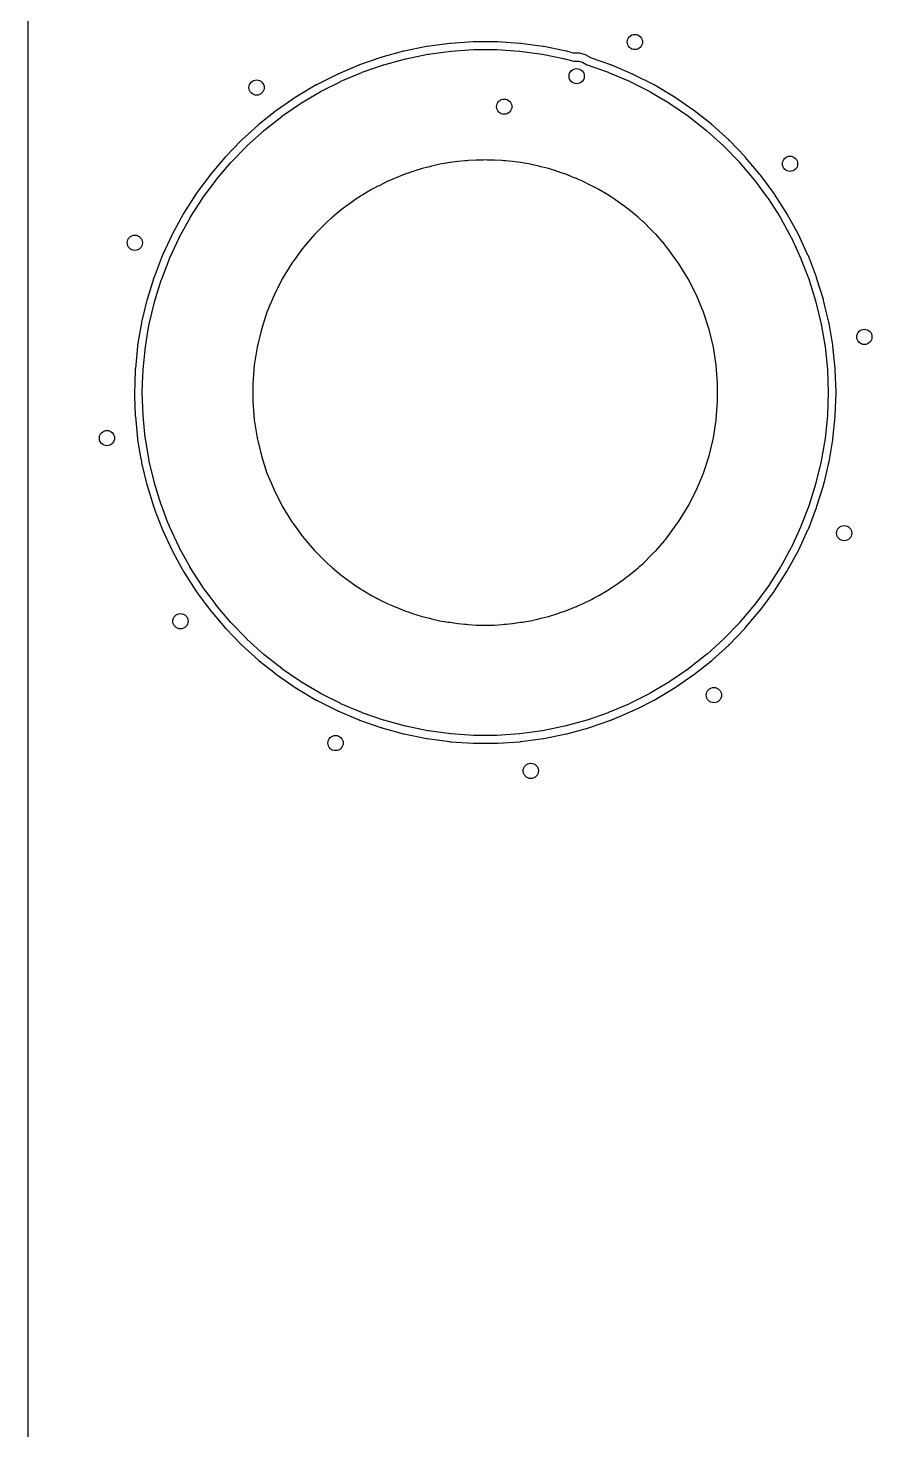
# Model space of a CAD drawing. Header units: inches. Extents: x 0.79 to 7.64, y -5.35 to -0.98.
# Drawn here: x 0.787 to 1.659, y -3.906 to -2.458 of the extents above; entities that cross this region are included whole.
import ezdxf

# ---------------------------------------------------------------- set-up
doc = ezdxf.new("R2010")
doc.units = ezdxf.units.IN
doc.header["$MEASUREMENT"] = 0
doc.layers.add('BLACK', color=250, linetype='CONTINUOUS')

msp = doc.modelspace()

# ---------------------------------------------------------------- linework, layer by layer
at = {"layer": 'BLACK', "linetype": 'CONTINUOUS'}
for p, q in [((0.7874, -2.8345), (0.7874, -2.426)), ((1.2231, -2.4741), (1.2, -2.4772)), ((1.2234, -2.4741), (1.2231, -2.4741)), ((1.2237, -2.474), (1.2234, -2.4741)), ((1.2234, -2.4741), (1.2234, -2.4741)), ((1.224, -2.474), (1.2237, -2.474)), ((1.2237, -2.474), (1.2237, -2.474)), ((1.2237, -2.474), (1.2237, -2.474)), ((1.2473, -2.4725), (1.224, -2.474)), ((1.2475, -2.4724), (1.2473, -2.4725)), ((1.2476, -2.4724), (1.2475, -2.4724)), ((1.2479, -2.4724), (1.2476, -2.4724)), ((1.2476, -2.4724), (1.2476, -2.4724)), ((1.2482, -2.4724), (1.2479, -2.4724)), ((1.2715, -2.4724), (1.2482, -2.4724)), ((1.2482, -2.4724), (1.2482, -2.4724)), ((1.2718, -2.4724), (1.2715, -2.4724)), ((1.2715, -2.4724), (1.2715, -2.4724)), ((1.2721, -2.4724), (1.2718, -2.4724)), ((1.2722, -2.4724), (1.2721, -2.4724)), ((1.2721, -2.4724), (1.2721, -2.4724)), ((1.2724, -2.4725), (1.2722, -2.4724)), ((1.2957, -2.474), (1.2724, -2.4725)), ((1.296, -2.474), (1.2957, -2.474)), ((1.2963, -2.4741), (1.296, -2.474)), ((1.2964, -2.4741), (1.2963, -2.4741)), ((1.2965, -2.4741), (1.2964, -2.4741)), ((1.3116, -2.4761), (1.2965, -2.4741)), ((1.3197, -2.4772), (1.3116, -2.4761)), ((1.1521, -2.4886), (1.13, -2.4963)), ((1.1523, -2.4885), (1.1521, -2.4886)), ((1.1526, -2.4885), (1.1523, -2.4885)), ((1.1529, -2.4884), (1.1526, -2.4885)), ((1.1754, -2.4822), (1.1529, -2.4884)), ((1.155, -2.4962), (1.1775, -2.49)), ((1.1757, -2.4821), (1.1754, -2.4822)), ((1.176, -2.4821), (1.1757, -2.4821)), ((1.1762, -2.482), (1.176, -2.4821)), ((1.1762, -2.482), (1.1762, -2.482)), ((1.1762, -2.482), (1.1762, -2.482)), ((1.1991, -2.4774), (1.1762, -2.482)), ((1.1762, -2.482), (1.1762, -2.482)), ((1.1775, -2.49), (1.1779, -2.4899)), ((1.1779, -2.4899), (1.2007, -2.4853)), ((1.1994, -2.4773), (1.1991, -2.4774)), ((1.1997, -2.4773), (1.1994, -2.4773)), ((1.2, -2.4772), (1.1997, -2.4773)), ((1.2007, -2.4853), (1.2011, -2.4852)), ((1.2011, -2.4852), (1.2242, -2.4821)), ((1.2242, -2.4821), (1.2245, -2.4821)), ((1.2245, -2.4821), (1.2478, -2.4805)), ((1.2478, -2.4805), (1.2482, -2.4805)), ((1.2482, -2.4805), (1.2715, -2.4805)), ((1.2715, -2.4805), (1.2718, -2.4805)), ((1.2718, -2.4805), (1.2951, -2.4821)), ((1.2951, -2.4821), (1.2955, -2.4821)), ((1.2955, -2.4821), (1.3186, -2.4852)), ((1.3186, -2.4852), (1.3189, -2.4853)), ((1.3189, -2.4853), (1.3408, -2.4897)), ((1.32, -2.4773), (1.3197, -2.4772)), ((1.3203, -2.4773), (1.32, -2.4773)), ((1.32, -2.4773), (1.32, -2.4773)), ((1.32, -2.4773), (1.32, -2.4773)), ((1.3205, -2.4774), (1.3203, -2.4773)), ((1.3205, -2.4774), (1.3205, -2.4774)), ((1.3205, -2.4774), (1.3205, -2.4774)), ((1.3434, -2.482), (1.3205, -2.4774)), ((1.3408, -2.4897), (1.3418, -2.4899)), ((1.3418, -2.4899), (1.3421, -2.49)), ((1.3421, -2.49), (1.3513, -2.4925)), ((1.3437, -2.4821), (1.3434, -2.482)), ((1.344, -2.4821), (1.3437, -2.4821)), ((1.3437, -2.4821), (1.3437, -2.4821)), ((1.3437, -2.4821), (1.3437, -2.4821)), ((1.3443, -2.4822), (1.344, -2.4821)), ((1.344, -2.4821), (1.344, -2.4821)), ((1.3485, -2.4834), (1.3443, -2.4822)), ((1.3512, -2.4841), (1.3485, -2.4834)), ((1.3522, -2.4842), (1.3512, -2.4841)), ((1.3574, -2.4842), (1.3522, -2.4842)), ((1.3635, -2.4858), (1.3574, -2.4842)), ((1.3574, -2.4842), (1.3574, -2.4842)), ((1.3688, -2.489), (1.3635, -2.4858)), ((1.369, -2.489), (1.3688, -2.489)), ((1.3688, -2.489), (1.3688, -2.489)), ((1.3696, -2.4893), (1.369, -2.489)), ((1.3897, -2.4963), (1.3696, -2.4893)), ((1.1292, -2.4966), (1.1077, -2.5057)), ((1.1108, -2.5132), (1.1323, -2.5041)), ((1.1294, -2.4965), (1.1292, -2.4966)), ((1.1297, -2.4964), (1.1294, -2.4965)), ((1.13, -2.4963), (1.1297, -2.4964)), ((1.1323, -2.5041), (1.1326, -2.5039)), ((1.1326, -2.5039), (1.1547, -2.4963)), ((1.1547, -2.4963), (1.155, -2.4962)), ((1.3513, -2.4925), (1.3523, -2.4923)), ((1.3523, -2.4923), (1.3564, -2.4923)), ((1.3564, -2.4923), (1.3604, -2.4933)), ((1.3604, -2.4933), (1.3639, -2.4954)), ((1.3639, -2.4954), (1.3647, -2.4962)), ((1.3647, -2.4962), (1.365, -2.4963)), ((1.365, -2.4963), (1.387, -2.5039)), ((1.387, -2.5039), (1.3873, -2.5041)), ((1.3873, -2.5041), (1.4088, -2.5132)), ((1.3899, -2.4964), (1.3897, -2.4963)), ((1.3902, -2.4965), (1.3899, -2.4964)), ((1.3905, -2.4966), (1.3902, -2.4965)), ((1.412, -2.5057), (1.3905, -2.4966)), ((1.0853, -2.517), (1.0652, -2.5289)), ((1.0855, -2.5169), (1.0853, -2.517)), ((1.0858, -2.5167), (1.0855, -2.5169)), ((1.0861, -2.5166), (1.0858, -2.5167)), ((1.1069, -2.5061), (1.0861, -2.5166)), ((1.0897, -2.5238), (1.1105, -2.5133)), ((1.1071, -2.506), (1.1069, -2.5061)), ((1.1074, -2.5058), (1.1071, -2.506)), ((1.1077, -2.5057), (1.1074, -2.5058)), ((1.1105, -2.5133), (1.1108, -2.5132)), ((1.4088, -2.5132), (1.4091, -2.5133)), ((1.4091, -2.5133), (1.43, -2.5238)), ((1.4122, -2.5058), (1.412, -2.5057)), ((1.4125, -2.506), (1.4122, -2.5058)), ((1.4128, -2.5061), (1.4125, -2.506)), ((1.4336, -2.5166), (1.4128, -2.5061)), ((1.4339, -2.5167), (1.4336, -2.5166)), ((1.4342, -2.5169), (1.4339, -2.5167)), ((1.4344, -2.517), (1.4342, -2.5169)), ((1.4545, -2.5289), (1.4344, -2.517)), ((1.0645, -2.5294), (1.0452, -2.5426)), ((1.0647, -2.5293), (1.0645, -2.5294)), ((1.065, -2.5291), (1.0647, -2.5293)), ((1.0652, -2.5289), (1.065, -2.5291)), ((1.0693, -2.5359), (1.0894, -2.524)), ((1.0894, -2.524), (1.0897, -2.5238)), ((1.43, -2.5238), (1.4303, -2.524)), ((1.4303, -2.524), (1.4504, -2.5359)), ((1.4547, -2.5291), (1.4545, -2.5289)), ((1.455, -2.5293), (1.4547, -2.5291)), ((1.4552, -2.5294), (1.455, -2.5293)), ((1.455, -2.5293), (1.455, -2.5293)), ((1.4745, -2.5426), (1.4552, -2.5294)), ((1.0445, -2.5431), (1.0262, -2.5576)), ((1.0447, -2.543), (1.0445, -2.5431)), ((1.045, -2.5428), (1.0447, -2.543)), ((1.0452, -2.5426), (1.045, -2.5428)), ((1.0498, -2.5493), (1.069, -2.5361)), ((1.069, -2.5361), (1.0693, -2.5359)), ((1.4504, -2.5359), (1.4506, -2.5361)), ((1.4506, -2.5361), (1.4699, -2.5493)), ((1.4747, -2.5428), (1.4745, -2.5426)), ((1.475, -2.543), (1.4747, -2.5428)), ((1.4747, -2.5428), (1.4747, -2.5428)), ((1.4752, -2.5431), (1.475, -2.543)), ((1.475, -2.543), (1.475, -2.543)), ((1.4935, -2.5576), (1.4752, -2.5431)), ((1.4752, -2.5431), (1.4752, -2.5431)), ((1.0255, -2.5582), (1.0082, -2.5738)), ((1.0257, -2.558), (1.0255, -2.5582)), ((1.0259, -2.5578), (1.0257, -2.558)), ((1.026, -2.5578), (1.0259, -2.5578)), ((1.0262, -2.5576), (1.026, -2.5578)), ((1.026, -2.5578), (1.026, -2.5578)), ((1.026, -2.5578), (1.026, -2.5578)), ((1.0312, -2.564), (1.0495, -2.5495)), ((1.0495, -2.5495), (1.0498, -2.5493)), ((1.4699, -2.5493), (1.4702, -2.5495)), ((1.4702, -2.5495), (1.4885, -2.564)), ((1.4937, -2.5578), (1.4935, -2.5576)), ((1.4935, -2.5576), (1.4935, -2.5576)), ((1.494, -2.558), (1.4937, -2.5578)), ((1.4942, -2.5582), (1.494, -2.558)), ((1.494, -2.558), (1.494, -2.558)), ((1.5115, -2.5738), (1.4942, -2.5582)), ((1.4942, -2.5582), (1.4942, -2.5582)), ((1.4942, -2.5582), (1.4942, -2.5582)), ((1.0076, -2.5744), (0.9913, -2.5912)), ((1.0078, -2.5742), (1.0076, -2.5744)), ((1.008, -2.574), (1.0078, -2.5742)), ((1.0082, -2.5738), (1.008, -2.574)), ((1.0136, -2.5798), (1.031, -2.5642)), ((1.031, -2.5642), (1.0312, -2.564)), ((1.4885, -2.564), (1.4887, -2.5642)), ((1.4887, -2.5642), (1.506, -2.5798)), ((1.5117, -2.574), (1.5115, -2.5738)), ((1.5115, -2.5738), (1.5115, -2.5738)), ((1.5115, -2.5738), (1.5115, -2.5738)), ((1.5119, -2.5742), (1.5117, -2.574)), ((1.5117, -2.574), (1.5117, -2.574)), ((1.5121, -2.5744), (1.5119, -2.5742)), ((1.5283, -2.5912), (1.5121, -2.5744)), ((1.5121, -2.5744), (1.5121, -2.5744)), ((1.5121, -2.5744), (1.5121, -2.5744)), ((0.9908, -2.5919), (0.9757, -2.6097)), ((0.9909, -2.5917), (0.9908, -2.5919)), ((0.9912, -2.5914), (0.9909, -2.5917)), ((0.9913, -2.5912), (0.9912, -2.5914)), ((0.9972, -2.5968), (1.0134, -2.5801)), ((1.0134, -2.5801), (1.0136, -2.5798)), ((1.506, -2.5798), (1.5063, -2.5801)), ((1.5063, -2.5801), (1.5225, -2.5968)), ((1.5285, -2.5914), (1.5283, -2.5912)), ((1.5283, -2.5912), (1.5283, -2.5912)), ((1.5287, -2.5917), (1.5285, -2.5914)), ((1.5289, -2.5919), (1.5287, -2.5917)), ((1.5287, -2.5917), (1.5287, -2.5917)), ((1.544, -2.6097), (1.5289, -2.5919)), ((0.9819, -2.6149), (0.9969, -2.5971)), ((0.9969, -2.5971), (0.9972, -2.5968)), ((1.1858, -2.6062), (1.1838, -2.6068)), ((1.1859, -2.6061), (1.1858, -2.6062)), ((1.1946, -2.6033), (1.1859, -2.6061)), ((1.1859, -2.6061), (1.1859, -2.6061)), ((1.2007, -2.6018), (1.1946, -2.6033)), ((1.2008, -2.6018), (1.2007, -2.6018)), ((1.2007, -2.6018), (1.2007, -2.6018)), ((1.2023, -2.6014), (1.2008, -2.6018)), ((1.2044, -2.6009), (1.2023, -2.6014)), ((1.2045, -2.6009), (1.2044, -2.6009)), ((1.213, -2.5989), (1.2045, -2.6009)), ((1.2045, -2.6009), (1.2045, -2.6009)), ((1.2195, -2.5979), (1.213, -2.5989)), ((1.2196, -2.5978), (1.2195, -2.5979)), ((1.2213, -2.5975), (1.2196, -2.5978)), ((1.2234, -2.5972), (1.2213, -2.5975)), ((1.2235, -2.5972), (1.2234, -2.5972)), ((1.2316, -2.5959), (1.2235, -2.5972)), ((1.2235, -2.5972), (1.2235, -2.5972)), ((1.2386, -2.5954), (1.2316, -2.5959)), ((1.2316, -2.5959), (1.2316, -2.5959)), ((1.2387, -2.5954), (1.2386, -2.5954)), ((1.2405, -2.5952), (1.2387, -2.5954)), ((1.2425, -2.5951), (1.2405, -2.5952)), ((1.2426, -2.5951), (1.2425, -2.5951)), ((1.2504, -2.5945), (1.2426, -2.5951)), ((1.2426, -2.5951), (1.2426, -2.5951)), ((1.2579, -2.5945), (1.2504, -2.5945)), ((1.2598, -2.5944), (1.2579, -2.5945)), ((1.2618, -2.5945), (1.2598, -2.5944)), ((1.2693, -2.5945), (1.2618, -2.5945)), ((1.2771, -2.5951), (1.2693, -2.5945)), ((1.2693, -2.5945), (1.2693, -2.5945)), ((1.2772, -2.5951), (1.2771, -2.5951)), ((1.2792, -2.5952), (1.2772, -2.5951)), ((1.281, -2.5954), (1.2792, -2.5952)), ((1.2811, -2.5954), (1.281, -2.5954)), ((1.2881, -2.5959), (1.2811, -2.5954)), ((1.2962, -2.5972), (1.2881, -2.5959)), ((1.2881, -2.5959), (1.2881, -2.5959)), ((1.2963, -2.5972), (1.2962, -2.5972)), ((1.2962, -2.5972), (1.2962, -2.5972)), ((1.2984, -2.5975), (1.2963, -2.5972)), ((1.3001, -2.5978), (1.2984, -2.5975)), ((1.3002, -2.5979), (1.3001, -2.5978)), ((1.3067, -2.5989), (1.3002, -2.5979)), ((1.309, -2.5994), (1.3067, -2.5989)), ((1.3067, -2.5989), (1.3067, -2.5989)), ((1.3152, -2.6009), (1.309, -2.5994)), ((1.3173, -2.6014), (1.3152, -2.6009)), ((1.3152, -2.6009), (1.3152, -2.6009)), ((1.3152, -2.6009), (1.3152, -2.6009)), ((1.3189, -2.6018), (1.3173, -2.6014)), ((1.3251, -2.6033), (1.3189, -2.6018)), ((1.3338, -2.6061), (1.3251, -2.6033)), ((1.3251, -2.6033), (1.3251, -2.6033)), ((1.3251, -2.6033), (1.3251, -2.6033)), ((1.3338, -2.6062), (1.3338, -2.6061)), ((1.3338, -2.6061), (1.3338, -2.6061)), ((1.3359, -2.6068), (1.3338, -2.6062)), ((1.5225, -2.5968), (1.5227, -2.5971)), ((1.5227, -2.5971), (1.5378, -2.6149)), ((0.9752, -2.6104), (0.9613, -2.6292)), ((0.9678, -2.634), (0.9817, -2.6152)), ((0.9753, -2.6102), (0.9752, -2.6104)), ((0.9755, -2.6099), (0.9753, -2.6102)), ((0.9757, -2.6097), (0.9755, -2.6099)), ((0.9817, -2.6152), (0.9819, -2.6149)), ((1.1501, -2.621), (1.1482, -2.6219)), ((1.1502, -2.621), (1.1501, -2.621)), ((1.1592, -2.6164), (1.1502, -2.621)), ((1.1596, -2.6162), (1.1592, -2.6164)), ((1.1592, -2.6164), (1.1592, -2.6164)), ((1.1592, -2.6164), (1.1592, -2.6164)), ((1.1644, -2.6142), (1.1596, -2.6162)), ((1.1645, -2.6142), (1.1644, -2.6142)), ((1.1644, -2.6142), (1.1644, -2.6142)), ((1.1657, -2.6136), (1.1645, -2.6142)), ((1.1677, -2.6128), (1.1657, -2.6136)), ((1.1678, -2.6128), (1.1677, -2.6128)), ((1.1766, -2.6091), (1.1678, -2.6128)), ((1.1678, -2.6128), (1.1678, -2.6128)), ((1.1823, -2.6073), (1.1766, -2.6091)), ((1.1766, -2.6091), (1.1766, -2.6091)), ((1.1824, -2.6073), (1.1823, -2.6073)), ((1.1823, -2.6073), (1.1823, -2.6073)), ((1.1838, -2.6068), (1.1824, -2.6073)), ((1.3373, -2.6073), (1.3359, -2.6068)), ((1.3374, -2.6073), (1.3373, -2.6073)), ((1.343, -2.6091), (1.3374, -2.6073)), ((1.3374, -2.6073), (1.3374, -2.6073)), ((1.3519, -2.6128), (1.343, -2.6091)), ((1.343, -2.6091), (1.343, -2.6091)), ((1.352, -2.6128), (1.3519, -2.6128)), ((1.3519, -2.6128), (1.3519, -2.6128)), ((1.354, -2.6136), (1.352, -2.6128)), ((1.3552, -2.6142), (1.354, -2.6136)), ((1.3553, -2.6142), (1.3552, -2.6142)), ((1.3605, -2.6164), (1.3553, -2.6142)), ((1.3553, -2.6142), (1.3553, -2.6142)), ((1.3696, -2.621), (1.3605, -2.6164)), ((1.3605, -2.6164), (1.3605, -2.6164)), ((1.3715, -2.6219), (1.3696, -2.621)), ((1.5378, -2.6149), (1.538, -2.6152)), ((1.538, -2.6152), (1.5506, -2.6322)), ((1.5441, -2.6099), (1.544, -2.6097)), ((1.5442, -2.6099), (1.5441, -2.6099)), ((1.5444, -2.6102), (1.5442, -2.6099)), ((1.5445, -2.6104), (1.5444, -2.6102)), ((1.5584, -2.6292), (1.5445, -2.6104)), ((1.5445, -2.6104), (1.5445, -2.6104)), ((0.9608, -2.6299), (0.9482, -2.6496)), ((0.9551, -2.6539), (0.9676, -2.6343)), ((0.961, -2.6297), (0.9608, -2.6299)), ((0.9611, -2.6294), (0.961, -2.6297)), ((0.9613, -2.6292), (0.9611, -2.6294)), ((0.9676, -2.6343), (0.9678, -2.634)), ((1.1263, -2.6348), (1.1233, -2.637)), ((1.1305, -2.6322), (1.1263, -2.6348)), ((1.1263, -2.6348), (1.1263, -2.6348)), ((1.1263, -2.6348), (1.1263, -2.6348)), ((1.1306, -2.6321), (1.1305, -2.6322)), ((1.1314, -2.6316), (1.1306, -2.6321)), ((1.1332, -2.6306), (1.1314, -2.6316)), ((1.1333, -2.6305), (1.1332, -2.6306)), ((1.1424, -2.6249), (1.1333, -2.6305)), ((1.1333, -2.6305), (1.1333, -2.6305)), ((1.1471, -2.6225), (1.1424, -2.6249)), ((1.1472, -2.6225), (1.1471, -2.6225)), ((1.1471, -2.6225), (1.1471, -2.6225)), ((1.1482, -2.6219), (1.1472, -2.6225)), ((1.3725, -2.6225), (1.3715, -2.6219)), ((1.3726, -2.6225), (1.3725, -2.6225)), ((1.3773, -2.6249), (1.3726, -2.6225)), ((1.3864, -2.6305), (1.3773, -2.6249)), ((1.3773, -2.6249), (1.3773, -2.6249)), ((1.3773, -2.6249), (1.3773, -2.6249)), ((1.3773, -2.6249), (1.3773, -2.6249)), ((1.3865, -2.6306), (1.3864, -2.6305)), ((1.3883, -2.6316), (1.3865, -2.6306)), ((1.3891, -2.6321), (1.3883, -2.6316)), ((1.3892, -2.6322), (1.3891, -2.6321)), ((1.3934, -2.6348), (1.3892, -2.6322)), ((1.4025, -2.6414), (1.3934, -2.6348)), ((1.3934, -2.6348), (1.3934, -2.6348)), ((1.3934, -2.6348), (1.3934, -2.6348)), ((1.5506, -2.6322), (1.5519, -2.634)), ((1.5519, -2.634), (1.5521, -2.6343)), ((1.5521, -2.6343), (1.5645, -2.6537)), ((1.5585, -2.6294), (1.5584, -2.6292)), ((1.5587, -2.6296), (1.5585, -2.6294)), ((1.5587, -2.6297), (1.5587, -2.6296)), ((1.5589, -2.6299), (1.5587, -2.6297)), ((1.5714, -2.6496), (1.5589, -2.6299)), ((1.5589, -2.6299), (1.5589, -2.6299)), ((0.9481, -2.6498), (0.9479, -2.6501)), ((0.9482, -2.6496), (0.9481, -2.6498)), ((1.111, -2.6459), (1.1019, -2.6537)), ((1.1148, -2.6432), (1.111, -2.6459)), ((1.111, -2.6459), (1.111, -2.6459)), ((1.1149, -2.6431), (1.1148, -2.6432)), ((1.1148, -2.6432), (1.1148, -2.6432)), ((1.1155, -2.6426), (1.1149, -2.6431)), ((1.1171, -2.6415), (1.1155, -2.6426)), ((1.1233, -2.637), (1.1171, -2.6414)), ((1.1171, -2.6414), (1.1171, -2.6415)), ((1.4026, -2.6415), (1.4025, -2.6414)), ((1.4025, -2.6414), (1.4025, -2.6414)), ((1.4042, -2.6426), (1.4026, -2.6415)), ((1.4048, -2.6431), (1.4042, -2.6426)), ((1.4049, -2.6432), (1.4048, -2.6431)), ((1.4086, -2.6459), (1.4049, -2.6432)), ((1.4178, -2.6537), (1.4086, -2.6459)), ((1.4086, -2.6459), (1.4086, -2.6459)), ((1.4086, -2.6459), (1.4086, -2.6459)), ((1.5716, -2.6498), (1.5714, -2.6496)), ((1.5714, -2.6496), (1.5714, -2.6496)), ((1.5717, -2.6501), (1.5716, -2.6498)), ((0.9478, -2.6503), (0.9366, -2.6708)), ((0.9437, -2.6747), (0.9549, -2.6542)), ((0.9479, -2.6501), (0.9478, -2.6503)), ((0.9549, -2.6542), (0.9551, -2.6539)), ((1.0967, -2.6581), (1.0876, -2.6672)), ((1.0999, -2.6554), (1.0967, -2.6581)), ((1.1001, -2.6553), (1.0999, -2.6554)), ((1.0999, -2.6554), (1.0999, -2.6554)), ((1.1005, -2.6548), (1.1001, -2.6553)), ((1.1019, -2.6537), (1.1005, -2.6548)), ((1.1019, -2.6537), (1.1019, -2.6537)), ((1.1019, -2.6537), (1.1019, -2.6537)), ((1.4192, -2.6548), (1.4178, -2.6537)), ((1.4178, -2.6537), (1.4178, -2.6537)), ((1.4178, -2.6537), (1.4178, -2.6537)), ((1.4196, -2.6553), (1.4192, -2.6548)), ((1.4197, -2.6554), (1.4196, -2.6553)), ((1.4228, -2.658), (1.4197, -2.6554)), ((1.423, -2.6581), (1.4228, -2.658)), ((1.4321, -2.6672), (1.423, -2.6581)), ((1.423, -2.6581), (1.423, -2.6581)), ((1.5645, -2.6537), (1.5646, -2.6539)), ((1.5646, -2.6539), (1.5648, -2.6542)), ((1.5648, -2.6542), (1.5743, -2.6715)), ((1.5719, -2.6503), (1.5717, -2.6501)), ((1.5831, -2.6708), (1.5719, -2.6503)), ((0.9362, -2.6716), (0.9264, -2.6928)), ((0.9337, -2.6962), (0.9435, -2.675)), ((0.9363, -2.6713), (0.9362, -2.6716)), ((0.9365, -2.671), (0.9363, -2.6713)), ((0.9366, -2.6708), (0.9365, -2.671)), ((0.9435, -2.675), (0.9437, -2.6747)), ((1.0833, -2.6715), (1.0745, -2.6819)), ((1.0861, -2.6687), (1.0833, -2.6715)), ((1.0833, -2.6715), (1.0833, -2.6715)), ((1.0863, -2.6686), (1.0861, -2.6687)), ((1.0861, -2.6687), (1.0861, -2.6687)), ((1.0866, -2.6682), (1.0863, -2.6686)), ((1.0876, -2.6672), (1.0866, -2.6682)), ((1.0876, -2.6672), (1.0876, -2.6672)), ((1.0876, -2.6672), (1.0876, -2.6672)), ((1.4331, -2.6682), (1.4321, -2.6672)), ((1.4334, -2.6686), (1.4331, -2.6682)), ((1.4363, -2.6715), (1.4334, -2.6686)), ((1.4453, -2.6819), (1.4363, -2.6715)), ((1.5743, -2.6715), (1.576, -2.6747)), ((1.576, -2.6747), (1.5762, -2.675)), ((1.5762, -2.675), (1.586, -2.6962)), ((1.5832, -2.671), (1.5831, -2.6708)), ((1.5834, -2.6713), (1.5832, -2.671)), ((1.5832, -2.671), (1.5832, -2.671)), ((1.5835, -2.6716), (1.5834, -2.6713)), ((1.5933, -2.6928), (1.5835, -2.6716)), ((0.9261, -2.6933), (0.926, -2.6936)), ((0.9262, -2.693), (0.9261, -2.6933)), ((0.9264, -2.6928), (0.9262, -2.693)), ((1.0711, -2.6858), (1.0624, -2.6978)), ((1.0735, -2.6831), (1.0711, -2.6858)), ((1.0736, -2.6829), (1.0735, -2.6831)), ((1.0735, -2.6831), (1.0735, -2.6831)), ((1.0737, -2.6827), (1.0736, -2.6829)), ((1.0744, -2.6819), (1.0737, -2.6827)), ((1.0745, -2.6819), (1.0744, -2.6819)), ((1.4459, -2.6827), (1.4453, -2.6819)), ((1.4461, -2.6829), (1.4459, -2.6827)), ((1.4462, -2.6831), (1.4461, -2.6829)), ((1.4486, -2.6858), (1.4462, -2.6831)), ((1.4573, -2.6978), (1.4486, -2.6858)), ((1.5934, -2.693), (1.5933, -2.6928)), ((1.5933, -2.6928), (1.5933, -2.6928)), ((1.5936, -2.6933), (1.5934, -2.693)), ((1.5937, -2.6936), (1.5936, -2.6933)), ((0.926, -2.6936), (0.9176, -2.7154)), ((0.9252, -2.7183), (0.9336, -2.6965)), ((0.9336, -2.6965), (0.9337, -2.6962)), ((1.06, -2.7011), (1.0501, -2.7172)), ((1.062, -2.6984), (1.06, -2.7011)), ((1.06, -2.7011), (1.06, -2.7011)), ((1.0621, -2.6983), (1.062, -2.6984)), ((1.0624, -2.6978), (1.0621, -2.6982)), ((1.0621, -2.6982), (1.0621, -2.6983)), ((1.0624, -2.6978), (1.0624, -2.6978)), ((1.4576, -2.6982), (1.4573, -2.6978)), ((1.4576, -2.6983), (1.4576, -2.6982)), ((1.4597, -2.7011), (1.4576, -2.6983)), ((1.4696, -2.7172), (1.4597, -2.7011)), ((1.4597, -2.7011), (1.4597, -2.7011)), ((1.4597, -2.7011), (1.4597, -2.7011)), ((1.586, -2.6962), (1.5861, -2.6965)), ((1.5861, -2.6965), (1.5945, -2.7183)), ((1.6021, -2.7154), (1.5937, -2.6936)), ((0.9173, -2.7162), (0.9104, -2.7385)), ((0.9174, -2.7159), (0.9173, -2.7162)), ((0.9175, -2.7156), (0.9174, -2.7159)), ((0.9176, -2.7154), (0.9175, -2.7156)), ((0.9181, -2.7409), (0.9251, -2.7186)), ((0.9251, -2.7186), (0.9252, -2.7183)), ((1.0501, -2.7172), (1.0416, -2.734)), ((1.0501, -2.7172), (1.0501, -2.7172)), ((1.4781, -2.734), (1.4696, -2.7172)), ((1.4696, -2.7172), (1.4696, -2.7172)), ((1.4696, -2.7172), (1.4696, -2.7172)), ((1.4696, -2.7172), (1.4696, -2.7172)), ((1.5945, -2.7183), (1.5946, -2.7186)), ((1.5946, -2.7186), (1.6015, -2.7409)), ((1.6021, -2.7155), (1.6021, -2.7154)), ((1.6022, -2.7156), (1.6021, -2.7155)), ((1.6023, -2.7159), (1.6022, -2.7156)), ((1.6023, -2.7162), (1.6023, -2.7159)), ((1.6023, -2.7159), (1.6023, -2.7159)), ((1.6023, -2.7159), (1.6023, -2.7159)), ((1.6093, -2.7385), (1.6023, -2.7162)), ((1.0416, -2.734), (1.0343, -2.7515)), ((1.4853, -2.7515), (1.4781, -2.734)), ((0.9102, -2.7393), (0.9048, -2.762)), ((0.9103, -2.7391), (0.9102, -2.7393)), ((0.9104, -2.7385), (0.9103, -2.7387)), ((0.9103, -2.7387), (0.9103, -2.7391)), ((0.9126, -2.7639), (0.9181, -2.7412)), ((0.9181, -2.7412), (0.9181, -2.7409)), ((1.6015, -2.7409), (1.6016, -2.7412)), ((1.6016, -2.7412), (1.607, -2.7639)), ((1.6093, -2.7387), (1.6093, -2.7385)), ((1.6094, -2.7391), (1.6093, -2.7387)), ((1.6095, -2.7393), (1.6094, -2.7391)), ((1.6119, -2.7495), (1.6095, -2.7393)), ((1.6149, -2.762), (1.6119, -2.7495)), ((0.9046, -2.7629), (0.9037, -2.7681)), ((0.9047, -2.7626), (0.9046, -2.7629)), ((0.9048, -2.762), (0.9047, -2.7623)), ((0.9047, -2.7623), (0.9047, -2.7626)), ((0.9117, -2.7694), (0.9126, -2.7642)), ((0.9126, -2.7642), (0.9126, -2.7639)), ((1.0343, -2.7515), (1.0285, -2.7694)), ((1.4912, -2.7694), (1.4853, -2.7515)), ((1.607, -2.7639), (1.6071, -2.7642)), ((1.6071, -2.7642), (1.611, -2.7873)), ((1.615, -2.7623), (1.6149, -2.762)), ((1.615, -2.7626), (1.615, -2.7623)), ((1.6151, -2.7629), (1.615, -2.7626)), ((1.619, -2.7859), (1.6151, -2.7629)), ((0.9037, -2.7681), (0.9007, -2.7859)), ((0.9037, -2.7681), (0.9037, -2.7681)), ((0.9087, -2.7873), (0.9117, -2.7694)), ((1.0285, -2.7694), (1.0241, -2.7878)), ((1.0285, -2.7694), (1.0285, -2.7694)), ((1.4956, -2.7878), (1.4912, -2.7694)), ((0.9006, -2.7868), (0.8994, -2.7986)), ((0.9007, -2.7862), (0.9006, -2.7865)), ((0.9006, -2.7865), (0.9006, -2.7868)), ((0.9007, -2.7859), (0.9007, -2.7862)), ((0.9007, -2.7862), (0.9007, -2.7862)), ((0.9007, -2.7862), (0.9007, -2.7862)), ((0.9063, -2.8108), (0.9087, -2.7876)), ((0.9087, -2.7876), (0.9087, -2.7873)), ((1.0241, -2.7878), (1.0211, -2.8064)), ((1.4985, -2.8064), (1.4956, -2.7878)), ((1.611, -2.7873), (1.611, -2.7876)), ((1.611, -2.7876), (1.6134, -2.8108)), ((1.619, -2.7862), (1.619, -2.7859)), ((1.619, -2.7865), (1.619, -2.7862)), ((1.6191, -2.7868), (1.619, -2.7865)), ((1.6214, -2.81), (1.6191, -2.7868)), ((0.8994, -2.7986), (0.8983, -2.81)), ((1.0211, -2.8064), (1.0197, -2.8252)), ((1.0211, -2.8064), (1.0211, -2.8064)), ((1.5, -2.8252), (1.4985, -2.8064)), ((0.8982, -2.8109), (0.8977, -2.8249)), ((0.8983, -2.81), (0.8982, -2.8103)), ((0.8982, -2.8103), (0.8982, -2.8106)), ((0.8982, -2.8106), (0.8982, -2.8106)), ((0.8982, -2.8106), (0.8982, -2.8109)), ((0.9058, -2.8252), (0.9063, -2.8111)), ((0.9063, -2.8111), (0.9063, -2.8108)), ((1.6134, -2.8108), (1.6134, -2.8111)), ((1.6134, -2.8111), (1.6142, -2.8345)), ((1.6214, -2.8103), (1.6214, -2.81)), ((1.6215, -2.8106), (1.6214, -2.8103)), ((1.6215, -2.8109), (1.6215, -2.8106)), ((1.6215, -2.8106), (1.6215, -2.8106)), ((1.6215, -2.8106), (1.6215, -2.8106)), ((1.6223, -2.8342), (1.6215, -2.8109)), ((0.7874, -4.8817), (0.7874, -2.8345)), ((0.8977, -2.8255), (0.8974, -2.8342)), ((0.8974, -2.8342), (0.8974, -2.8345)), ((0.8974, -2.8345), (0.8974, -2.8348)), ((0.8974, -2.8348), (0.8974, -2.8351)), ((0.8974, -2.8351), (0.8976, -2.8389)), ((0.8977, -2.8249), (0.8977, -2.8255)), ((0.8977, -2.8255), (0.8977, -2.8255)), ((0.9055, -2.8345), (0.9058, -2.8252)), ((0.9055, -2.8348), (0.9055, -2.8345)), ((0.9063, -2.8582), (0.9055, -2.8348)), ((1.0197, -2.8252), (1.0197, -2.8441)), ((1.5, -2.8441), (1.5, -2.8252)), ((1.6142, -2.8348), (1.6134, -2.8582)), ((1.6142, -2.8345), (1.6142, -2.8348)), ((1.6215, -2.8584), (1.6223, -2.8351)), ((1.6223, -2.8345), (1.6223, -2.8342)), ((1.6223, -2.8348), (1.6223, -2.8345)), ((1.6223, -2.8351), (1.6223, -2.8348)), ((0.8976, -2.8389), (0.8982, -2.8584)), ((1.0197, -2.8441), (1.0211, -2.8629)), ((1.4985, -2.8629), (1.5, -2.8441)), ((0.8982, -2.8584), (0.8982, -2.8587)), ((0.8982, -2.8587), (0.8982, -2.8587)), ((0.8982, -2.8587), (0.8982, -2.859)), ((0.8982, -2.859), (0.8983, -2.8593)), ((0.8983, -2.8593), (0.9006, -2.8825)), ((0.9063, -2.8585), (0.9063, -2.8582)), ((0.9086, -2.8815), (0.9063, -2.8585)), ((1.0211, -2.8629), (1.0211, -2.8629)), ((1.0211, -2.8629), (1.0241, -2.8815)), ((1.4956, -2.8815), (1.4985, -2.8629)), ((1.6134, -2.8585), (1.611, -2.8817)), ((1.6134, -2.8582), (1.6134, -2.8585)), ((1.6191, -2.8825), (1.6214, -2.8593)), ((1.6214, -2.859), (1.6215, -2.8587)), ((1.6214, -2.8593), (1.6214, -2.859)), ((1.6215, -2.8587), (1.6215, -2.8584)), ((0.9087, -2.8817), (0.9086, -2.8815)), ((1.0241, -2.8815), (1.0241, -2.8815)), ((1.0241, -2.8815), (1.0285, -2.8999)), ((1.4912, -2.8999), (1.4956, -2.8815)), ((0.9006, -2.8825), (0.9006, -2.8828)), ((0.9006, -2.8828), (0.9007, -2.8831)), ((0.9007, -2.8831), (0.9007, -2.8834)), ((0.9007, -2.8834), (0.9038, -2.9014)), ((0.9087, -2.882), (0.9087, -2.8817)), ((0.9126, -2.9051), (0.9087, -2.882)), ((1.611, -2.882), (1.6071, -2.9051)), ((1.611, -2.8817), (1.611, -2.882)), ((1.6151, -2.9064), (1.619, -2.8834)), ((1.619, -2.8828), (1.6191, -2.8825)), ((1.619, -2.8831), (1.619, -2.8828)), ((1.619, -2.8834), (1.619, -2.8831)), ((0.9038, -2.9014), (0.9045, -2.9059)), ((0.9045, -2.9059), (0.9046, -2.9064)), ((0.9046, -2.9064), (0.9047, -2.9067)), ((0.9047, -2.9067), (0.9047, -2.9067)), ((0.9047, -2.9067), (0.9047, -2.9069)), ((0.9047, -2.9069), (0.9047, -2.907)), ((0.9047, -2.907), (0.9048, -2.9073)), ((0.9048, -2.9073), (0.9102, -2.93)), ((0.9126, -2.9054), (0.9126, -2.9051)), ((0.9181, -2.9281), (0.9126, -2.9054)), ((1.0285, -2.8999), (1.0285, -2.8999)), ((1.0285, -2.8999), (1.0343, -2.9178)), ((1.4853, -2.9178), (1.4912, -2.8999)), ((1.607, -2.9054), (1.6016, -2.9281)), ((1.6071, -2.9051), (1.607, -2.9054)), ((1.6106, -2.9255), (1.6149, -2.9073)), ((1.6149, -2.9073), (1.615, -2.907)), ((1.615, -2.9067), (1.6151, -2.9064)), ((1.615, -2.907), (1.615, -2.9067)), ((1.0343, -2.9178), (1.0386, -2.9281)), ((1.4781, -2.9353), (1.4853, -2.9178)), ((0.9102, -2.93), (0.9103, -2.9302)), ((0.9103, -2.9302), (0.9103, -2.9306)), ((0.9103, -2.9306), (0.9104, -2.9308)), ((0.9104, -2.9308), (0.9173, -2.9531)), ((0.9181, -2.9284), (0.9181, -2.9281)), ((0.9251, -2.9507), (0.9181, -2.9284)), ((1.0386, -2.9281), (1.0416, -2.9353)), ((1.0416, -2.9353), (1.0494, -2.9507)), ((1.4696, -2.9521), (1.4781, -2.9353)), ((1.6015, -2.9284), (1.5946, -2.9507)), ((1.6016, -2.9281), (1.6015, -2.9284)), ((1.6023, -2.9531), (1.6093, -2.9308)), ((1.6093, -2.9306), (1.6094, -2.9302)), ((1.6093, -2.9308), (1.6093, -2.9306)), ((1.6094, -2.9302), (1.6095, -2.93)), ((1.6094, -2.9302), (1.6094, -2.9302)), ((1.6095, -2.93), (1.6106, -2.9255)), ((0.9173, -2.9531), (0.9174, -2.9532)), ((0.9174, -2.9532), (0.9174, -2.9534)), ((0.9174, -2.9534), (0.9175, -2.9537)), ((0.9175, -2.9537), (0.9176, -2.9539)), ((0.9176, -2.9539), (0.9185, -2.9562)), ((0.9252, -2.951), (0.9251, -2.9507)), ((0.9317, -2.9681), (0.9252, -2.951)), ((1.0494, -2.9507), (1.0501, -2.9521)), ((1.0501, -2.9521), (1.0501, -2.9521)), ((1.0501, -2.9521), (1.06, -2.9682)), ((1.4597, -2.9682), (1.4696, -2.9521)), ((1.5945, -2.951), (1.5861, -2.9728)), ((1.5946, -2.9507), (1.5945, -2.951)), ((1.6012, -2.9562), (1.6021, -2.9539)), ((1.6021, -2.9539), (1.6022, -2.9537)), ((1.6022, -2.9537), (1.6023, -2.9534)), ((1.6023, -2.9534), (1.6023, -2.9531)), ((0.9185, -2.9562), (0.9257, -2.9749)), ((0.9336, -2.9728), (0.9317, -2.9681)), ((1.06, -2.9682), (1.06, -2.9682)), ((1.06, -2.9682), (1.06, -2.9682)), ((1.06, -2.9682), (1.062, -2.971)), ((1.4576, -2.971), (1.4597, -2.9682)), ((1.5937, -2.9757), (1.6012, -2.9562)), ((0.9257, -2.9749), (0.926, -2.9757)), ((0.926, -2.9757), (0.9261, -2.976)), ((0.9261, -2.976), (0.9261, -2.976)), ((0.9261, -2.976), (0.9262, -2.9763)), ((0.9262, -2.9763), (0.9264, -2.9765)), ((0.9264, -2.9765), (0.9362, -2.9977)), ((0.9337, -2.9731), (0.9336, -2.9728)), ((0.9435, -2.9943), (0.9337, -2.9731)), ((1.062, -2.971), (1.0621, -2.971)), ((1.0621, -2.971), (1.0621, -2.9711)), ((1.0621, -2.9711), (1.0624, -2.9715)), ((1.0624, -2.9715), (1.0624, -2.9715)), ((1.0624, -2.9715), (1.0711, -2.9835)), ((1.4486, -2.9835), (1.4573, -2.9715)), ((1.4573, -2.9715), (1.4576, -2.9711)), ((1.4576, -2.9711), (1.4576, -2.971)), ((1.586, -2.9731), (1.5762, -2.9943)), ((1.5861, -2.9728), (1.586, -2.9731)), ((1.5888, -2.9864), (1.5933, -2.9765)), ((1.5933, -2.9765), (1.5934, -2.9763)), ((1.5933, -2.9765), (1.5933, -2.9765)), ((1.5934, -2.9763), (1.5936, -2.976)), ((1.5936, -2.976), (1.5937, -2.9757)), ((0.9437, -2.9946), (0.9435, -2.9943)), ((0.9549, -3.0151), (0.9437, -2.9946)), ((1.0711, -2.9835), (1.0711, -2.9835)), ((1.0711, -2.9835), (1.0735, -2.9862)), ((1.0735, -2.9862), (1.0736, -2.9864)), ((1.0736, -2.9864), (1.0737, -2.9866)), ((1.0737, -2.9866), (1.0744, -2.9874)), ((1.0744, -2.9874), (1.0833, -2.9978)), ((1.4363, -2.9978), (1.4453, -2.9874)), ((1.4453, -2.9874), (1.4459, -2.9866)), ((1.4459, -2.9866), (1.4461, -2.9864)), ((1.4461, -2.9864), (1.4486, -2.9835)), ((1.576, -2.9946), (1.5648, -3.0151)), ((1.5762, -2.9943), (1.576, -2.9946)), ((1.5835, -2.9977), (1.5888, -2.9864)), ((0.9362, -2.9977), (0.9363, -2.998)), ((0.9363, -2.998), (0.9363, -2.998)), ((0.9363, -2.998), (0.9364, -2.9981)), ((0.9364, -2.9981), (0.9365, -2.9982)), ((0.9365, -2.9982), (0.9365, -2.9982)), ((0.9365, -2.9982), (0.9366, -2.9985)), ((0.9366, -2.9985), (0.9464, -3.0164)), ((1.0833, -2.9978), (1.0833, -2.9978)), ((1.0833, -2.9978), (1.0833, -2.9978)), ((1.0833, -2.9978), (1.0863, -3.0007)), ((1.0863, -3.0007), (1.0866, -3.0011)), ((1.0866, -3.0011), (1.0876, -3.0021)), ((1.0876, -3.0021), (1.0967, -3.0111)), ((1.0967, -3.0111), (1.0967, -3.0111)), ((1.0967, -3.0111), (1.0967, -3.0111)), ((1.0967, -3.0111), (1.0999, -3.0139)), ((1.4196, -3.014), (1.423, -3.0111)), ((1.423, -3.0111), (1.4321, -3.0021)), ((1.4321, -3.0021), (1.4331, -3.0011)), ((1.4331, -3.0011), (1.4334, -3.0007)), ((1.4334, -3.0007), (1.4363, -2.9978)), ((1.5719, -3.019), (1.5831, -2.9985)), ((1.5831, -2.9985), (1.5832, -2.9982)), ((1.5832, -2.9982), (1.5834, -2.998)), ((1.5834, -2.998), (1.5835, -2.9977)), ((0.9464, -3.0164), (0.9478, -3.019)), ((0.9478, -3.019), (0.9479, -3.0192)), ((0.9479, -3.0192), (0.9481, -3.0195)), ((0.9481, -3.0195), (0.9482, -3.0197)), ((0.9482, -3.0197), (0.9608, -3.0394)), ((0.9551, -3.0154), (0.9549, -3.0151)), ((0.9676, -3.035), (0.9551, -3.0154)), ((1.0999, -3.0139), (1.1001, -3.014)), ((1.1001, -3.014), (1.1005, -3.0145)), ((1.1005, -3.0145), (1.1019, -3.0156)), ((1.1019, -3.0156), (1.111, -3.0234)), ((1.111, -3.0234), (1.1149, -3.0262)), ((1.1149, -3.0262), (1.1155, -3.0267)), ((1.4042, -3.0267), (1.4048, -3.0262)), ((1.4048, -3.0262), (1.4086, -3.0234)), ((1.4086, -3.0234), (1.4178, -3.0156)), ((1.4178, -3.0156), (1.4192, -3.0145)), ((1.4192, -3.0145), (1.4196, -3.014)), ((1.5646, -3.0154), (1.5521, -3.035)), ((1.5589, -3.0394), (1.5714, -3.0197)), ((1.5648, -3.0151), (1.5646, -3.0154)), ((1.5714, -3.0197), (1.5716, -3.0195)), ((1.5716, -3.0195), (1.5717, -3.0192)), ((1.5717, -3.0192), (1.5719, -3.019)), ((0.9608, -3.0394), (0.961, -3.0396)), ((0.961, -3.0396), (0.9611, -3.0399)), ((0.9611, -3.0399), (0.9613, -3.0401)), ((0.9613, -3.0401), (0.9705, -3.0526)), ((0.9678, -3.0353), (0.9676, -3.035)), ((0.9745, -3.0444), (0.9678, -3.0353)), ((1.1155, -3.0267), (1.1171, -3.0278)), ((1.1171, -3.0278), (1.1263, -3.0345)), ((1.1263, -3.0345), (1.1306, -3.0371)), ((1.1306, -3.0371), (1.1314, -3.0377)), ((1.1314, -3.0377), (1.1332, -3.0387)), ((1.1332, -3.0387), (1.1333, -3.0388)), ((1.1333, -3.0388), (1.1424, -3.0444)), ((1.3773, -3.0444), (1.3865, -3.0387)), ((1.3865, -3.0387), (1.3883, -3.0377)), ((1.3883, -3.0377), (1.3891, -3.0371)), ((1.3891, -3.0371), (1.3934, -3.0345)), ((1.3934, -3.0345), (1.4026, -3.0278)), ((1.4026, -3.0278), (1.4042, -3.0267)), ((1.5519, -3.0353), (1.538, -3.0541)), ((1.5445, -3.0589), (1.5584, -3.0401)), ((1.5521, -3.035), (1.5519, -3.0353)), ((1.5584, -3.0401), (1.5585, -3.0399)), ((1.5585, -3.0399), (1.5587, -3.0396)), ((1.5587, -3.0396), (1.5589, -3.0394)), ((0.9705, -3.0526), (0.9752, -3.0589)), ((0.9817, -3.0541), (0.9745, -3.0444)), ((0.9819, -3.0544), (0.9817, -3.0541)), ((0.9969, -3.0722), (0.9819, -3.0544)), ((1.1424, -3.0444), (1.1424, -3.0444)), ((1.1424, -3.0444), (1.1424, -3.0444)), ((1.1424, -3.0444), (1.1472, -3.0468)), ((1.1472, -3.0468), (1.1482, -3.0474)), ((1.1482, -3.0474), (1.1501, -3.0483)), ((1.1501, -3.0483), (1.1592, -3.0529)), ((1.1592, -3.0529), (1.1645, -3.0551)), ((1.1645, -3.0551), (1.1657, -3.0557)), ((1.354, -3.0557), (1.3552, -3.0551)), ((1.3552, -3.0551), (1.3605, -3.0529)), ((1.3605, -3.0529), (1.3696, -3.0483)), ((1.3696, -3.0483), (1.3715, -3.0474)), ((1.3715, -3.0474), (1.3725, -3.0468)), ((1.3725, -3.0468), (1.3773, -3.0444)), ((1.5378, -3.0544), (1.5227, -3.0722)), ((1.538, -3.0541), (1.5378, -3.0544)), ((0.9752, -3.0589), (0.9753, -3.0591)), ((0.9753, -3.0591), (0.9755, -3.0594)), ((0.9755, -3.0594), (0.9755, -3.0594)), ((0.9755, -3.0594), (0.9757, -3.0596)), ((0.9757, -3.0596), (0.9908, -3.0774)), ((1.1657, -3.0557), (1.1677, -3.0564)), ((1.1677, -3.0564), (1.1766, -3.0602)), ((1.1766, -3.0602), (1.1824, -3.062)), ((1.1824, -3.062), (1.1838, -3.0625)), ((1.1838, -3.0625), (1.1858, -3.0631)), ((1.1858, -3.0631), (1.1946, -3.066)), ((1.1946, -3.066), (1.2008, -3.0675)), ((1.2008, -3.0675), (1.2023, -3.0679)), ((1.2023, -3.0679), (1.2044, -3.0683)), ((1.2044, -3.0683), (1.213, -3.0704)), ((1.3067, -3.0704), (1.3152, -3.0683)), ((1.3152, -3.0683), (1.3173, -3.0679)), ((1.3173, -3.0679), (1.3189, -3.0675)), ((1.3189, -3.0675), (1.3251, -3.066)), ((1.3251, -3.066), (1.3338, -3.0631)), ((1.3338, -3.0631), (1.3359, -3.0625)), ((1.3359, -3.0625), (1.3373, -3.062)), ((1.3373, -3.062), (1.343, -3.0602)), ((1.343, -3.0602), (1.352, -3.0564)), ((1.352, -3.0564), (1.354, -3.0557)), ((1.5289, -3.0774), (1.544, -3.0596)), ((1.544, -3.0596), (1.5442, -3.0594)), ((1.5442, -3.0594), (1.5444, -3.0591)), ((1.5444, -3.0591), (1.5445, -3.0589)), ((0.9908, -3.0774), (0.9909, -3.0776)), ((0.9909, -3.0776), (0.9909, -3.0776)), ((0.9909, -3.0776), (0.9912, -3.0779)), ((0.9912, -3.0779), (0.9912, -3.0779)), ((0.9912, -3.0779), (0.9914, -3.0781)), ((0.9914, -3.0781), (1.0076, -3.0949)), ((0.9972, -3.0724), (0.9969, -3.0722)), ((1.0134, -3.0892), (0.9972, -3.0724)), ((1.213, -3.0704), (1.2196, -3.0714)), ((1.2196, -3.0714), (1.2213, -3.0718)), ((1.2213, -3.0718), (1.2234, -3.072)), ((1.2234, -3.072), (1.2316, -3.0733)), ((1.2316, -3.0733), (1.2387, -3.0739)), ((1.2387, -3.0739), (1.2405, -3.0741)), ((1.2405, -3.0741), (1.2425, -3.0742)), ((1.2425, -3.0742), (1.2504, -3.0748)), ((1.2504, -3.0748), (1.2504, -3.0748)), ((1.2504, -3.0748), (1.2579, -3.0748)), ((1.2579, -3.0748), (1.2598, -3.0749)), ((1.2598, -3.0749), (1.2618, -3.0748)), ((1.2618, -3.0748), (1.2693, -3.0748)), ((1.2693, -3.0748), (1.2772, -3.0742)), ((1.2693, -3.0748), (1.2693, -3.0748)), ((1.2772, -3.0742), (1.2792, -3.0741)), ((1.2792, -3.0741), (1.281, -3.0739)), ((1.281, -3.0739), (1.2881, -3.0733)), ((1.2881, -3.0733), (1.2963, -3.072)), ((1.2963, -3.072), (1.2984, -3.0718)), ((1.2984, -3.0718), (1.3001, -3.0714)), ((1.3001, -3.0714), (1.3067, -3.0704)), ((1.5225, -3.0724), (1.5063, -3.0892)), ((1.5121, -3.0949), (1.5277, -3.0787)), ((1.5227, -3.0722), (1.5225, -3.0724)), ((1.5277, -3.0787), (1.5283, -3.0781)), ((1.5283, -3.0781), (1.5285, -3.0779)), ((1.5285, -3.0779), (1.5287, -3.0776)), ((1.5287, -3.0776), (1.5289, -3.0774)), ((1.0076, -3.0949), (1.0076, -3.0949)), ((1.0076, -3.0949), (1.0078, -3.095)), ((1.0078, -3.095), (1.008, -3.0953)), ((1.008, -3.0953), (1.0082, -3.0955)), ((1.0082, -3.0955), (1.0255, -3.1111)), ((1.0136, -3.0895), (1.0134, -3.0892)), ((1.031, -3.1051), (1.0136, -3.0895)), ((1.506, -3.0895), (1.4887, -3.1051)), ((1.4942, -3.1111), (1.5115, -3.0955)), ((1.5063, -3.0892), (1.506, -3.0895)), ((1.5115, -3.0955), (1.5117, -3.0953)), ((1.5117, -3.0953), (1.5119, -3.095)), ((1.5119, -3.095), (1.5121, -3.0949)), ((1.0255, -3.1111), (1.0255, -3.1111)), ((1.0255, -3.1111), (1.0255, -3.1111)), ((1.0255, -3.1111), (1.0257, -3.1113)), ((1.0257, -3.1113), (1.0257, -3.1113)), ((1.0257, -3.1113), (1.026, -3.1115)), ((1.026, -3.1115), (1.0262, -3.1117)), ((1.0262, -3.1117), (1.0262, -3.1117)), ((1.0262, -3.1117), (1.0396, -3.1223)), ((1.0312, -3.1053), (1.031, -3.1051)), ((1.0495, -3.1198), (1.0312, -3.1053)), ((1.4885, -3.1053), (1.4702, -3.1198)), ((1.4752, -3.1262), (1.4935, -3.1117)), ((1.4887, -3.1051), (1.4885, -3.1053)), ((1.4935, -3.1117), (1.4937, -3.1115)), ((1.4937, -3.1115), (1.494, -3.1113)), ((1.494, -3.1113), (1.4942, -3.1111)), ((1.0396, -3.1223), (1.0445, -3.1262)), ((1.0445, -3.1262), (1.0447, -3.1263)), ((1.0447, -3.1263), (1.045, -3.1265)), ((1.045, -3.1265), (1.0452, -3.1267)), ((1.0452, -3.1267), (1.0645, -3.1399)), ((1.0498, -3.12), (1.0495, -3.1198)), ((1.0574, -3.1252), (1.0498, -3.12)), ((1.069, -3.1332), (1.0574, -3.1252)), ((1.4699, -3.12), (1.4506, -3.1332)), ((1.4552, -3.1399), (1.4745, -3.1267)), ((1.4702, -3.1198), (1.4699, -3.12)), ((1.4745, -3.1267), (1.4747, -3.1265)), ((1.4747, -3.1265), (1.475, -3.1263)), ((1.475, -3.1263), (1.4752, -3.1262)), ((1.0645, -3.1399), (1.0647, -3.14)), ((1.0647, -3.14), (1.0647, -3.14)), ((1.0647, -3.14), (1.065, -3.1402)), ((1.065, -3.1402), (1.0651, -3.1403)), ((1.0651, -3.1403), (1.0652, -3.1404)), ((1.0652, -3.1404), (1.0853, -3.1523)), ((1.0693, -3.1334), (1.069, -3.1332)), ((1.0894, -3.1453), (1.0693, -3.1334)), ((1.4504, -3.1334), (1.4303, -3.1453)), ((1.4344, -3.1523), (1.4545, -3.1404)), ((1.4506, -3.1332), (1.4504, -3.1334)), ((1.4545, -3.1404), (1.4547, -3.1402)), ((1.4547, -3.1402), (1.455, -3.14)), ((1.455, -3.14), (1.4552, -3.1399)), ((1.0853, -3.1523), (1.0855, -3.1524)), ((1.0855, -3.1524), (1.0855, -3.1524)), ((1.0855, -3.1524), (1.0858, -3.1525)), ((1.0858, -3.1525), (1.0861, -3.1527)), ((1.0861, -3.1527), (1.1069, -3.1632)), ((1.0897, -3.1454), (1.0894, -3.1453)), ((1.1105, -3.156), (1.0897, -3.1454)), ((1.1108, -3.1561), (1.1105, -3.156)), ((1.1323, -3.1652), (1.1108, -3.1561)), ((1.4088, -3.1561), (1.3873, -3.1652)), ((1.4091, -3.156), (1.4088, -3.1561)), ((1.43, -3.1454), (1.4091, -3.156)), ((1.4174, -3.1609), (1.4336, -3.1527)), ((1.4303, -3.1453), (1.43, -3.1454)), ((1.4336, -3.1527), (1.4337, -3.1526)), ((1.4337, -3.1526), (1.4339, -3.1525)), ((1.4339, -3.1525), (1.4342, -3.1524)), ((1.4342, -3.1524), (1.4344, -3.1523)), ((1.1069, -3.1632), (1.1069, -3.1632)), ((1.1069, -3.1632), (1.1069, -3.1632)), ((1.1069, -3.1632), (1.1071, -3.1633)), ((1.1071, -3.1633), (1.1073, -3.1634)), ((1.1073, -3.1634), (1.1074, -3.1635)), ((1.1074, -3.1635), (1.1076, -3.1635)), ((1.1076, -3.1635), (1.1077, -3.1636)), ((1.1077, -3.1636), (1.1292, -3.1727)), ((1.1326, -3.1654), (1.1323, -3.1652)), ((1.1547, -3.173), (1.1326, -3.1654)), ((1.387, -3.1654), (1.365, -3.173)), ((1.3873, -3.1652), (1.387, -3.1654)), ((1.3905, -3.1727), (1.412, -3.1636)), ((1.412, -3.1636), (1.4122, -3.1635)), ((1.4122, -3.1635), (1.4125, -3.1633)), ((1.4125, -3.1633), (1.4128, -3.1632)), ((1.4128, -3.1632), (1.4174, -3.1609)), ((1.1292, -3.1727), (1.1294, -3.1728)), ((1.1294, -3.1728), (1.1294, -3.1728)), ((1.1294, -3.1728), (1.1294, -3.1728)), ((1.1294, -3.1728), (1.1297, -3.1729)), ((1.1297, -3.1729), (1.13, -3.173)), ((1.13, -3.173), (1.1521, -3.1807)), ((1.1521, -3.1807), (1.1523, -3.1807)), ((1.1523, -3.1807), (1.1526, -3.1808)), ((1.1526, -3.1808), (1.1529, -3.1809)), ((1.1529, -3.1809), (1.1754, -3.1871)), ((1.155, -3.1731), (1.1547, -3.173)), ((1.1775, -3.1793), (1.155, -3.1731)), ((1.1779, -3.1794), (1.1775, -3.1793)), ((1.2007, -3.184), (1.1779, -3.1794)), ((1.2011, -3.1841), (1.2007, -3.184)), ((1.2242, -3.1872), (1.2011, -3.1841)), ((1.3186, -3.1841), (1.2955, -3.1872)), ((1.3189, -3.184), (1.3186, -3.1841)), ((1.3418, -3.1794), (1.3189, -3.184)), ((1.3421, -3.1793), (1.3418, -3.1794)), ((1.3647, -3.1731), (1.3421, -3.1793)), ((1.3443, -3.1871), (1.3668, -3.1809)), ((1.365, -3.173), (1.3647, -3.1731)), ((1.3668, -3.1809), (1.3671, -3.1808)), ((1.3671, -3.1808), (1.3674, -3.1807)), ((1.3674, -3.1807), (1.3676, -3.1807)), ((1.3676, -3.1807), (1.3897, -3.173)), ((1.3897, -3.173), (1.3899, -3.1729)), ((1.3899, -3.1729), (1.3902, -3.1728)), ((1.3902, -3.1728), (1.3905, -3.1727)), ((1.1754, -3.1871), (1.1757, -3.1872)), ((1.1757, -3.1872), (1.176, -3.1872)), ((1.176, -3.1872), (1.1762, -3.1873)), ((1.1762, -3.1873), (1.1991, -3.1919)), ((1.1991, -3.1919), (1.1994, -3.192)), ((1.1994, -3.192), (1.1997, -3.192)), ((1.1997, -3.192), (1.2, -3.1921)), ((1.2, -3.1921), (1.2231, -3.1952)), ((1.2231, -3.1952), (1.2234, -3.1952)), ((1.2234, -3.1952), (1.2234, -3.1952)), ((1.2234, -3.1952), (1.2234, -3.1952)), ((1.2234, -3.1952), (1.2237, -3.1953)), ((1.2237, -3.1953), (1.2237, -3.1953)), ((1.2237, -3.1953), (1.224, -3.1953)), ((1.224, -3.1953), (1.2473, -3.1968)), ((1.2245, -3.1872), (1.2242, -3.1872)), ((1.2478, -3.1888), (1.2245, -3.1872)), ((1.2473, -3.1968), (1.2476, -3.1969)), ((1.2476, -3.1969), (1.2479, -3.1969)), ((1.2482, -3.1888), (1.2478, -3.1888)), ((1.2479, -3.1969), (1.2481, -3.1969)), ((1.2481, -3.1969), (1.2482, -3.1969)), ((1.2715, -3.1888), (1.2482, -3.1888)), ((1.2482, -3.1969), (1.2715, -3.1969)), ((1.2718, -3.1888), (1.2715, -3.1888)), ((1.2715, -3.1969), (1.2715, -3.1969)), ((1.2715, -3.1969), (1.2715, -3.1969)), ((1.2715, -3.1969), (1.2718, -3.1969)), ((1.2951, -3.1872), (1.2718, -3.1888)), ((1.2718, -3.1969), (1.2721, -3.1969)), ((1.2721, -3.1969), (1.2724, -3.1968)), ((1.2724, -3.1968), (1.2957, -3.1953)), ((1.2955, -3.1872), (1.2951, -3.1872)), ((1.2957, -3.1953), (1.296, -3.1953)), ((1.296, -3.1953), (1.2963, -3.1952)), ((1.2963, -3.1952), (1.2965, -3.1952)), ((1.2965, -3.1952), (1.3197, -3.1921)), ((1.3197, -3.1921), (1.32, -3.192)), ((1.32, -3.192), (1.3203, -3.192)), ((1.3203, -3.192), (1.3205, -3.1919)), ((1.3205, -3.1919), (1.3434, -3.1873)), ((1.3434, -3.1873), (1.3437, -3.1872)), ((1.3437, -3.1872), (1.344, -3.1872)), ((1.344, -3.1872), (1.3443, -3.1871))]:
    msp.add_line(p, q, dxfattribs=at)
at = {"layer": 'BLACK'}
for centre in [(1.4145, -2.4726), (1.3543, -2.5079), (1.0236, -2.5197), (1.2795, -2.5394), (1.5748, -2.5984), (0.8978, -2.68), (1.6516, -2.7772), (0.869, -2.8817), (1.6307, -2.9799), (0.9449, -3.0709), (1.4961, -3.1472), (1.1052, -3.1967), (1.3069, -3.2255)]:
    msp.add_circle(centre, 0.00787, dxfattribs=at)
at = {"layer": 'WHITE'}
for centre in [(1.4145, -2.4726), (1.3543, -2.5079), (1.0236, -2.5197), (1.2795, -2.5394), (1.5748, -2.5984), (0.8978, -2.68), (1.6516, -2.7772), (0.869, -2.8817), (1.6307, -2.9799), (0.9449, -3.0709), (1.4961, -3.1472), (1.1052, -3.1967), (1.3069, -3.2255)]:
    msp.add_circle(centre, 0.00787, dxfattribs=at)

doc.saveas('drawing.dxf')
